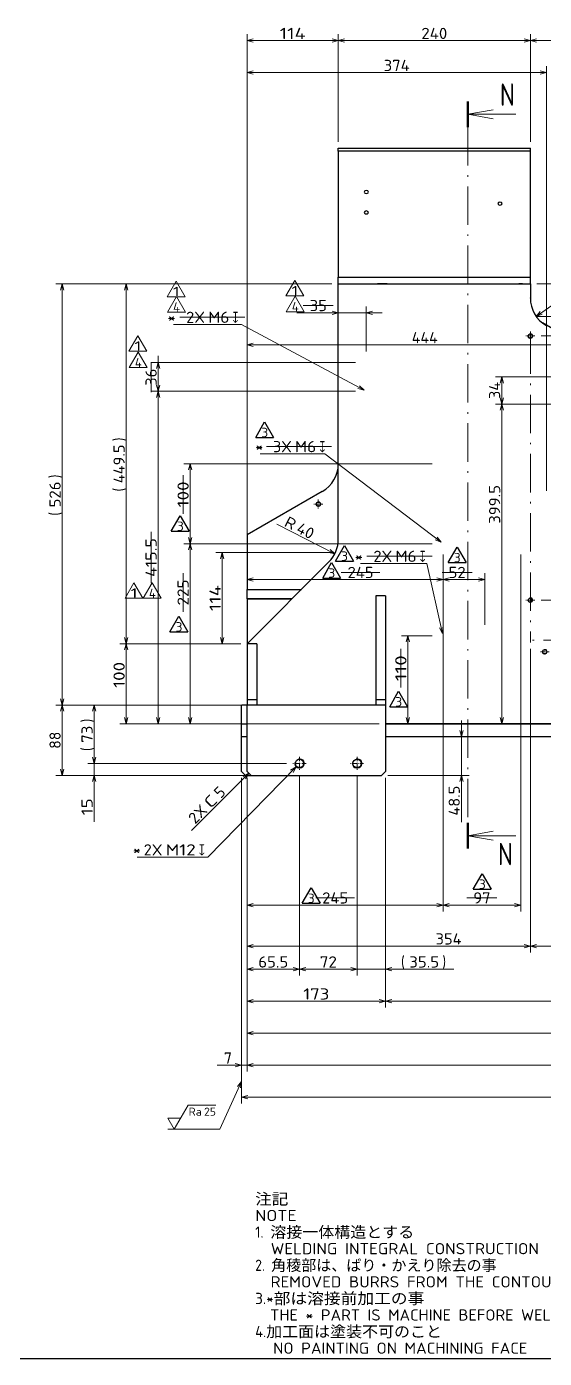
# Model space of a CAD drawing. Extents: x 0 to 1254, y -12 to 833.
# Drawn here: x 768.6 to 930.4, y 25 to 440.9 of the extents above; entities that cross this region are included whole.
import ezdxf
from ezdxf.enums import TextEntityAlignment as Align

# ---------------------------------------------------------------- set-up
doc = ezdxf.new("R2010")
doc.units = 0
doc.linetypes.add('DASHDOT', pattern=[18.5, 12, -3, 0.5, -3])
doc.layers.get('0').update_dxf_attribs({"lineweight": 13})
doc.styles.add('GDT', font='gdt.shx')
doc.styles.get("Standard").update_dxf_attribs({"font": 'isocp.shx'})
doc.dimstyles.get("Standard").update_dxf_attribs({"dimtxt": 2.5, "dimasz": 2.5, "dimexe": 1.25, "dimexo": 0.625, "dimtad": 1, "dimcen": 2.5, "dimadec": 0, "dimazin": 0, "dimtfac": 1, "dimtmove": 0, "dimatfit": 0, "dimfxl": 1, "dimarcsym": 0})

# ---------------------------------------------------------------- blocks, each defined once
blk = doc.blocks.new('*D91')
at = {"color": 7, "lineweight": 13}
for p, q in [((904.440734, 192.505021), (904.440734, 224.176621)), ((881.469203, 207.051621), (906.851561, 207.051621))]:
    blk.add_line(p, q, dxfattribs=at)
for points in [[(903.923096, 221.108475), (904.440734, 219.176621), (904.958371, 221.108475)], [(904.958371, 205.119767), (904.440734, 207.051621), (903.923096, 205.119767)]]:
    blk.add_lwpolyline(points, dxfattribs=at)
at = {"color": 7, "lineweight": 13, "width": 0.836938}
blk.add_text('48.5', height=3.5, rotation=90, dxfattribs=at).set_placement((903.940734, 194.505021), (903.940734, 203.850823), align=Align.FIT)
blk = doc.blocks.new('*D93')
at = {"color": 214, "lineweight": 13}
for p, q in [((852.795588, 209.72905), (825.248339, 181.552445)), ((825.248339, 181.552445), (803.153979, 181.552445))]:
    blk.add_line(p, q, dxfattribs=at)
blk.add_lwpolyline([(851.815215, 207.985818), (852.795588, 209.72905), (851.074942, 208.70955)], dxfattribs=at)
for s, width, p, p2 in [('2X', 0.953546, (805.153971, 182.052445), (811.034175, 182.052445)), ('M12', 0.921947, (812.034175, 182.052445), (821.407298, 182.052445))]:
    blk.add_text(s, height=3.5, dxfattribs=dict(at, width=width)).set_placement(p, p2, align=Align.FIT)
at = {"color": 214, "lineweight": 13, "style": 'GDT', "width": 0.526012}
blk.add_text('x', height=3.5, dxfattribs=at).set_placement((822.407298, 182.052445), (824.248339, 182.052445), align=Align.FIT)
blk = doc.blocks.new('*D96')
at = {"color": 214, "lineweight": 13}
for p, q in [((843.553652, 309.747987), (863.883422, 309.747987)), ((861.744752, 307.497987), (841.553652, 307.497987)), ((898.121854, 279.880135), (861.744752, 307.497987))]:
    blk.add_line(p, q, dxfattribs=at)
blk.add_lwpolyline([(896.270194, 280.636014), (898.121854, 279.880135), (896.896208, 281.460576)], dxfattribs=at)
for s, width, p, p2 in [('3X', 0.953546, (845.553652, 307.997987), (851.433856, 307.997987)), ('M6', 0.967101, (852.433856, 307.997987), (859.04238, 307.997987))]:
    blk.add_text(s, height=3.5, dxfattribs=dict(at, width=width)).set_placement(p, p2, align=Align.FIT)
at = {"color": 214, "lineweight": 13, "style": 'GDT', "width": 0.526012}
blk.add_text('x', height=3.5, dxfattribs=at).set_placement((860.04238, 307.997987), (861.883422, 307.997987), align=Align.FIT)
blk = doc.blocks.new('*D100')
at = {"color": 7, "lineweight": 13}
for p, q in [((1067.869197, 230.676621), (1067.869197, 104.551621)), ((835.719203, 206.301621), (835.719203, 104.551621)), ((835.719203, 106.551621), (1067.869197, 106.551621))]:
    blk.add_line(p, q, dxfattribs=at)
for points in [[(837.651053, 107.06926), (835.719203, 106.551621), (837.651053, 106.033982)], [(1065.937358, 106.033982), (1067.869197, 106.551621), (1065.937358, 107.06926)]]:
    blk.add_lwpolyline(points, dxfattribs=at)
at = {"color": 7, "lineweight": 13, "width": 0.8352}
blk.add_text('928.6', height=3.5, dxfattribs=at).set_placement((945.738997, 107.051621), (957.849398, 107.051621), align=Align.FIT)
blk = doc.blocks.new('*D104')
at = {"color": 7, "lineweight": 13}
blk.add_line((927.807215, 350.422324), (974.179911, 383.248677), dxfattribs=at)
blk.add_lwpolyline([(929.084914, 351.960988), (927.807215, 350.422324), (929.68307, 351.115998)], dxfattribs=at)
for s, rotation, width, p, p2 in [('40', 35.293925, 0.868248, (967.888545, 379.407735), (972.258631, 382.501233)), ('R', 35.294023, 1.078998, (964.430316, 376.959717), (967.072345, 378.829964))]:
    blk.add_text(s, height=3.5, rotation=rotation, dxfattribs=dict(at, width=width)).set_placement(p, p2, align=Align.FIT)
blk = doc.blocks.new('*D105')
at = {"color": 7, "lineweight": 13}
blk.add_line((864.879042, 276.278409), (846.777056, 285.502965), dxfattribs=at)
blk.add_lwpolyline([(862.922768, 276.694329), (864.879042, 276.278409), (863.392819, 277.616746)], dxfattribs=at)
for s, rotation, width, p, p2 in [('R', 332.997096, 1.078998, (848.786044, 285.040387), (851.670153, 283.570676)), ('40', 332.997185, 0.868247, (852.561137, 283.116639), (857.331633, 280.685654))]:
    blk.add_text(s, height=3.5, rotation=rotation, dxfattribs=dict(at, width=width)).set_placement(p, p2, align=Align.FIT)
blk = doc.blocks.new('*D106')
at = {"color": 7, "lineweight": 13}
for p, q in [((863.969203, 276.676621), (827.719203, 276.676621)), ((829.719203, 248.176621), (829.719203, 276.676621)), ((835.469203, 248.176621), (827.719203, 248.176621))]:
    blk.add_line(p, q, dxfattribs=at)
for points in [[(830.236842, 274.744771), (829.719203, 276.676621), (829.201564, 274.744771)], [(829.201564, 250.108475), (829.719203, 248.176621), (830.236842, 250.108475)]]:
    blk.add_lwpolyline(points, dxfattribs=at)
at = {"color": 7, "lineweight": 13, "width": 0.839875}
blk.add_text('114', height=3.5, rotation=90, dxfattribs=at).set_placement((829.219203, 258.367226), (829.219203, 266.486016), align=Align.FIT)
blk = doc.blocks.new('*D111')
at = {"color": 7, "lineweight": 13}
for p, q in [((945.181704, 323.051621), (915.062871, 323.051621)), ((917.062869, 223.176621), (917.062869, 323.051621))]:
    blk.add_line(p, q, dxfattribs=at)
for points in [[(917.580508, 321.119769), (917.062869, 323.051621), (916.545232, 321.119769)], [(916.545232, 225.108475), (917.062869, 223.176621), (917.580508, 225.108475)]]:
    blk.add_lwpolyline(points, dxfattribs=at)
at = {"color": 7, "lineweight": 13, "width": 0.8352}
blk.add_text('399.5', height=3.5, rotation=90, dxfattribs=at).set_placement((916.562871, 285.653973), (916.562871, 297.764378), align=Align.FIT)
blk = doc.blocks.new('*D112')
at = {"color": 7, "lineweight": 13}
for p, q in [((945.181704, 331.551621), (915.062871, 331.551621)), ((917.062869, 323.051621), (917.062869, 331.551621)), ((945.181704, 323.051621), (915.062871, 323.051621))]:
    blk.add_line(p, q, dxfattribs=at)
for points in [[(917.580508, 329.61977), (917.062869, 331.551621), (916.545232, 329.61977)], [(916.545232, 324.983473), (917.062869, 323.051621), (917.580508, 324.983473)]]:
    blk.add_lwpolyline(points, dxfattribs=at)
at = {"color": 7, "lineweight": 13, "width": 0.845399}
blk.add_text('34', height=3.5, rotation=90, dxfattribs=at).set_placement((916.562871, 324.624526), (916.562871, 329.978717), align=Align.FIT)
blk = doc.blocks.new('*D113')
at = {"color": 7, "lineweight": 13}
for p, q in [((837.469203, 250.176621), (837.469203, 343.551621)), ((837.469203, 341.551621), (948.469203, 341.551621)), ((948.469203, 334.839122), (948.469203, 343.551621))]:
    blk.add_line(p, q, dxfattribs=at)
for points in [[(839.401053, 342.069259), (837.469203, 341.551621), (839.401053, 341.033983)], [(946.537352, 341.033983), (948.469203, 341.551621), (946.537352, 342.069259)]]:
    blk.add_lwpolyline(points, dxfattribs=at)
at = {"color": 7, "lineweight": 13, "width": 0.839874}
blk.add_text('444', height=3.5, dxfattribs=at).set_placement((888.90981, 342.051621), (897.028596, 342.051621), align=Align.FIT)
blk = doc.blocks.new('*D115')
at = {"color": 230, "lineweight": 13}
for p, q in [((895.319203, 250.676621), (885.742255, 250.676621)), ((887.742255, 223.176621), (887.742255, 250.676621)), ((885.492255, 234.472542), (885.492255, 246.591332))]:
    blk.add_line(p, q, dxfattribs=at)
for points in [[(888.259893, 248.744767), (887.742255, 250.676621), (887.224617, 248.744767)], [(887.224617, 225.108475), (887.742255, 223.176621), (888.259893, 225.108475)]]:
    blk.add_lwpolyline(points, dxfattribs=at)
at = {"color": 230, "lineweight": 13, "width": 0.854609}
blk.add_text('110', height=3.5, rotation=90.000003, dxfattribs=at).set_placement((887.242255, 236.472542), (887.242255, 244.591332), align=Align.FIT)
blk = doc.blocks.new('*D116')
at = {"color": 230, "lineweight": 13}
for p, q in [((866.860047, 270.45749), (878.978833, 270.45749)), ((837.469203, 250.176621), (837.469203, 270.20749)), ((837.469203, 268.20749), (898.719203, 268.20749)), ((898.719203, 254.076623), (898.719203, 270.20749))]:
    blk.add_line(p, q, dxfattribs=at)
for points in [[(839.401053, 268.725129), (837.469203, 268.20749), (839.401053, 267.689851)], [(896.787351, 267.689851), (898.719203, 268.20749), (896.787351, 268.725129)]]:
    blk.add_lwpolyline(points, dxfattribs=at)
at = {"color": 230, "lineweight": 13, "width": 0.854609}
blk.add_text('245', height=3.5, dxfattribs=at).set_placement((868.860047, 268.70749), (876.978833, 268.70749), align=Align.FIT)
blk = doc.blocks.new('*D117')
at = {"color": 230, "lineweight": 13}
for p, q in [((898.406243, 270.45749), (907.760434, 270.45749)), ((896.406243, 268.20749), (911.719203, 268.20749)), ((898.719203, 254.076623), (898.719203, 270.20749)), ((911.719203, 254.076623), (911.719203, 270.20749))]:
    blk.add_line(p, q, dxfattribs=at)
for points in [[(900.651054, 268.725129), (898.719203, 268.20749), (900.651054, 267.689851)], [(909.78735, 267.689851), (911.719203, 268.20749), (909.78735, 268.725129)]]:
    blk.add_lwpolyline(points, dxfattribs=at)
at = {"color": 230, "lineweight": 13, "width": 0.868247}
blk.add_text('52', height=3.5, dxfattribs=at).set_placement((900.406243, 268.70749), (905.760434, 268.70749), align=Align.FIT)
blk = doc.blocks.new('*D118')
at = {"color": 214, "lineweight": 13}
for p, q in [((874.93285, 275.498078), (895.262619, 275.498078)), ((893.617737, 273.248078), (872.93285, 273.248078)), ((898.553862, 251.408166), (893.617737, 273.248078))]:
    blk.add_line(p, q, dxfattribs=at)
blk.add_lwpolyline([(897.623076, 253.178376), (898.553862, 251.408166), (898.632882, 253.406609)], dxfattribs=at)
for s, width, p, p2 in [('2X', 0.953546, (876.93285, 273.748078), (882.813052, 273.748078)), ('M6', 0.967101, (883.813052, 273.748078), (890.421578, 273.748078))]:
    blk.add_text(s, height=3.5, dxfattribs=dict(at, width=width)).set_placement(p, p2, align=Align.FIT)
at = {"color": 214, "lineweight": 13, "style": 'GDT', "width": 0.526012}
blk.add_text('x', height=3.5, dxfattribs=at).set_placement((891.421578, 273.748078), (893.262619, 273.748078), align=Align.FIT)
blk = doc.blocks.new('*D119')
at = {"color": 230, "lineweight": 13}
for p, q in [((855.042107, 353.801621), (864.396298, 353.801621)), ((874.719203, 339.451621), (874.719203, 353.551621)), ((853.042107, 351.551621), (879.719203, 351.551621))]:
    blk.add_line(p, q, dxfattribs=at)
for points in [[(864.03735, 351.033984), (865.969203, 351.551621), (864.03735, 352.069258)], [(876.651054, 352.069258), (874.719203, 351.551621), (876.651054, 351.033984)]]:
    blk.add_lwpolyline(points, dxfattribs=at)
at = {"color": 230, "lineweight": 13, "width": 0.868247}
blk.add_text('35', height=3.5, dxfattribs=at).set_placement((857.042107, 352.051621), (862.396298, 352.051621), align=Align.FIT)
blk = doc.blocks.new('*D120')
at = {"color": 214, "lineweight": 13}
for p, q in [((816.434748, 350.143306), (836.764521, 350.143306)), ((835.764521, 347.893306), (814.434748, 347.893306)), ((874.057903, 327.405432), (835.764521, 347.893306))]:
    blk.add_line(p, q, dxfattribs=at)
blk.add_lwpolyline([(872.11033, 327.860361), (874.057903, 327.405432), (872.59872, 328.773199)], dxfattribs=at)
for s, width, p, p2 in [('2X', 0.953546, (818.434756, 348.393306), (824.314955, 348.393306)), ('M6', 0.967102, (825.314952, 348.393306), (831.92348, 348.393306))]:
    blk.add_text(s, height=3.5, dxfattribs=dict(at, width=width)).set_placement(p, p2, align=Align.FIT)
at = {"color": 214, "lineweight": 13, "style": 'GDT', "width": 0.526012}
blk.add_text('x', height=3.5, dxfattribs=at).set_placement((832.92348, 348.393306), (834.764521, 348.393306), align=Align.FIT)
blk = doc.blocks.new('*D131')
at = {"color": 7, "lineweight": 13}
for p, q in [((835.469203, 248.176621), (797.719203, 248.176621)), ((799.719203, 223.176621), (799.719203, 248.176621)), ((835.469203, 223.176621), (797.719203, 223.176621))]:
    blk.add_line(p, q, dxfattribs=at)
for points in [[(800.236842, 246.244767), (799.719203, 248.176621), (799.201564, 246.244767)], [(799.201564, 225.108475), (799.719203, 223.176621), (800.236842, 225.108475)]]:
    blk.add_lwpolyline(points, dxfattribs=at)
at = {"color": 7, "lineweight": 13, "width": 0.854609}
blk.add_text('100', height=3.5, rotation=90, dxfattribs=at).set_placement((799.219203, 234.414468), (799.219203, 242.533257), align=Align.FIT)
blk = doc.blocks.new('*D132')
at = {"color": 7, "lineweight": 13}
for p, q in [((863.969203, 360.551621), (797.719203, 360.551621)), ((799.719203, 248.176621), (799.719203, 360.551621)), ((835.469203, 248.176621), (797.719203, 248.176621))]:
    blk.add_line(p, q, dxfattribs=at)
for points in [[(800.236842, 358.619771), (799.719203, 360.551621), (799.201564, 358.619771)], [(799.201564, 250.108475), (799.719203, 248.176621), (800.236842, 250.108475)]]:
    blk.add_lwpolyline(points, dxfattribs=at)
for s, p in [(')', (799.219203, 311.419323)), ('(', (799.219203, 295.730885))]:
    blk.add_text(s, height=3.5, rotation=90.000003, dxfattribs=at).set_placement(p)
at = {"color": 7, "lineweight": 13, "width": 0.8352}
blk.add_text('449.5', height=3.5, rotation=90, dxfattribs=at).set_placement((799.219203, 298.308919), (799.219203, 310.419324), align=Align.FIT)
blk = doc.blocks.new('*D133')
at = {"color": 7, "lineweight": 13}
for p, q in [((837.469203, 284.176621), (837.469203, 438.551621)), ((865.969203, 404.926621), (865.969203, 438.551621)), ((837.469203, 436.551621), (865.969203, 436.551621))]:
    blk.add_line(p, q, dxfattribs=at)
for points in [[(839.401053, 437.06926), (837.469203, 436.551621), (839.401053, 436.033982)], [(864.03735, 436.033982), (865.969203, 436.551621), (864.03735, 437.06926)]]:
    blk.add_lwpolyline(points, dxfattribs=at)
at = {"color": 7, "lineweight": 13, "width": 0.839875}
blk.add_text('114', height=3.5, dxfattribs=at).set_placement((847.659808, 437.051621), (855.778596, 437.051621), align=Align.FIT)
blk = doc.blocks.new('*D134')
at = {"color": 7, "lineweight": 13}
for p, q in [((865.969203, 404.926621), (865.969203, 438.551621)), ((925.969203, 404.926621), (925.969203, 438.551621)), ((865.969203, 436.551621), (925.969203, 436.551621))]:
    blk.add_line(p, q, dxfattribs=at)
for points in [[(867.901055, 437.06926), (865.969203, 436.551621), (867.901055, 436.033982)], [(924.037352, 436.033982), (925.969203, 436.551621), (924.037352, 437.06926)]]:
    blk.add_lwpolyline(points, dxfattribs=at)
at = {"color": 7, "lineweight": 13, "width": 0.854609}
blk.add_text('240', height=3.5, dxfattribs=at).set_placement((891.90981, 437.051621), (900.028596, 437.051621), align=Align.FIT)
blk = doc.blocks.new('*D135')
at = {"color": 7, "lineweight": 13}
for p, q in [((925.969203, 404.926621), (925.969203, 438.551621)), ((1055.869197, 311.176621), (1055.869197, 438.551621)), ((925.969203, 436.551621), (1055.869197, 436.551621))]:
    blk.add_line(p, q, dxfattribs=at)
for points in [[(927.901053, 437.06926), (925.969203, 436.551621), (927.901053, 436.033982)], [(1053.937358, 436.033982), (1055.869197, 436.551621), (1053.937358, 437.06926)]]:
    blk.add_lwpolyline(points, dxfattribs=at)
for s, p in [('(', (982.285968, 437.051621)), (')', (997.974406, 437.051621))]:
    blk.add_text(s, height=3.5, dxfattribs=at).set_placement(p)
at = {"color": 7, "lineweight": 13, "width": 0.8352}
blk.add_text('519.6', height=3.5, dxfattribs=at).set_placement((984.864001, 437.051621), (996.974398, 437.051621), align=Align.FIT)
blk = doc.blocks.new('*D136')
at = {"color": 7, "lineweight": 13}
for p, q in [((837.469203, 225.176621), (837.469203, 428.551621)), ((930.969203, 295.926621), (930.969203, 428.551621)), ((837.469203, 426.551621), (930.969203, 426.551621))]:
    blk.add_line(p, q, dxfattribs=at)
for points in [[(839.401053, 427.06926), (837.469203, 426.551621), (839.401053, 426.033982)], [(929.037352, 426.033982), (930.969203, 426.551621), (929.037352, 427.06926)]]:
    blk.add_lwpolyline(points, dxfattribs=at)
at = {"color": 7, "lineweight": 13, "width": 0.839874}
blk.add_text('374', height=3.5, dxfattribs=at).set_placement((880.15981, 427.051621), (888.278596, 427.051621), align=Align.FIT)
blk = doc.blocks.new('*D139')
at = {"color": 7, "lineweight": 13}
for p, q in [((837.469203, 206.301621), (837.469203, 134.551621)), ((880.719203, 206.301621), (880.719203, 134.551621)), ((837.469203, 136.551621), (880.719203, 136.551621))]:
    blk.add_line(p, q, dxfattribs=at)
for points in [[(839.401053, 137.06926), (837.469203, 136.551621), (839.401053, 136.033982)], [(878.787351, 136.033982), (880.719203, 136.551621), (878.787351, 137.06926)]]:
    blk.add_lwpolyline(points, dxfattribs=at)
at = {"color": 7, "lineweight": 13, "width": 0.854609}
blk.add_text('173', height=3.5, dxfattribs=at).set_placement((855.03481, 137.051621), (863.153596, 137.051621), align=Align.FIT)
blk = doc.blocks.new('*D140')
at = {"color": 7, "lineweight": 13}
for p, q in [((880.719203, 206.301621), (880.719203, 134.551621)), ((1020.119197, 206.301621), (1020.119197, 134.551621)), ((880.719203, 136.551621), (1020.119197, 136.551621))]:
    blk.add_line(p, q, dxfattribs=at)
for points in [[(882.651054, 137.06926), (880.719203, 136.551621), (882.651054, 136.033982)], [(1018.187358, 136.033982), (1020.119197, 136.551621), (1018.187358, 137.06926)]]:
    blk.add_lwpolyline(points, dxfattribs=at)
at = {"color": 7, "lineweight": 13, "width": 0.8352}
blk.add_text('557.6', height=3.5, dxfattribs=at).set_placement((944.363997, 137.051621), (956.474398, 137.051621), align=Align.FIT)
blk = doc.blocks.new('*D142')
at = {"color": 7, "lineweight": 13}
for p, q in [((837.469203, 206.301621), (837.469203, 144.551621)), ((853.844203, 206.764123), (853.844203, 144.551621)), ((837.469203, 146.551621), (853.844203, 146.551621))]:
    blk.add_line(p, q, dxfattribs=at)
for points in [[(839.401053, 147.06926), (837.469203, 146.551621), (839.401053, 146.033982)], [(851.912352, 146.033982), (853.844203, 146.551621), (851.912352, 147.06926)]]:
    blk.add_lwpolyline(points, dxfattribs=at)
at = {"color": 7, "lineweight": 13, "width": 0.836938}
blk.add_text('65.5', height=3.5, dxfattribs=at).set_placement((840.983798, 147.051621), (850.329608, 147.051621), align=Align.FIT)
blk = doc.blocks.new('*D143')
at = {"color": 7, "lineweight": 13}
for p, q in [((853.844203, 206.764123), (853.844203, 144.551621)), ((871.844203, 206.764123), (871.844203, 144.551621)), ((853.844203, 146.551621), (871.844203, 146.551621))]:
    blk.add_line(p, q, dxfattribs=at)
for points in [[(855.776055, 147.06926), (853.844203, 146.551621), (855.776055, 146.033982)], [(869.912351, 146.033982), (871.844203, 146.551621), (869.912351, 147.06926)]]:
    blk.add_lwpolyline(points, dxfattribs=at)
at = {"color": 7, "lineweight": 13, "width": 0.868247}
blk.add_text('72', height=3.5, dxfattribs=at).set_placement((860.167107, 147.051621), (865.521298, 147.051621), align=Align.FIT)
blk = doc.blocks.new('*D144')
at = {"color": 7, "lineweight": 13}
for p, q in [((871.844203, 206.764123), (871.844203, 144.551621)), ((880.719203, 206.301621), (880.719203, 144.551621)), ((866.844203, 146.551621), (902.061272, 146.551621))]:
    blk.add_line(p, q, dxfattribs=at)
for points in [[(869.912351, 146.033982), (871.844203, 146.551621), (869.912351, 147.06926)], [(882.651054, 147.06926), (880.719203, 146.551621), (882.651054, 146.033982)]]:
    blk.add_lwpolyline(points, dxfattribs=at)
for s, p in [('(', (885.559395, 147.051621)), (')', (898.483238, 147.051621))]:
    blk.add_text(s, height=3.5, dxfattribs=at).set_placement(p)
at = {"color": 7, "lineweight": 13, "width": 0.836938}
blk.add_text('35.5', height=3.5, dxfattribs=at).set_placement((888.137429, 147.051621), (897.483239, 147.051621), align=Align.FIT)
blk = doc.blocks.new('*D148')
at = {"color": 7, "lineweight": 13}
for p, q in [((835.469203, 229.051621), (777.719203, 229.051621)), ((779.719203, 207.051621), (779.719203, 229.051621)), ((836.719203, 207.051621), (777.719203, 207.051621))]:
    blk.add_line(p, q, dxfattribs=at)
for points in [[(780.236842, 227.119767), (779.719203, 229.051621), (779.201564, 227.119767)], [(779.201564, 208.983475), (779.719203, 207.051621), (780.236842, 208.983475)]]:
    blk.add_lwpolyline(points, dxfattribs=at)
at = {"color": 7, "lineweight": 13, "width": 0.868247}
blk.add_text('88', height=3.5, rotation=90, dxfattribs=at).set_placement((779.219203, 215.374528), (779.219203, 220.728715), align=Align.FIT)
blk = doc.blocks.new('*D149')
at = {"color": 7, "lineweight": 13}
for p, q in [((863.969203, 360.558449), (777.719203, 360.558449)), ((779.719203, 229.051621), (779.719203, 360.558449)), ((835.469203, 229.051621), (777.719203, 229.051621))]:
    blk.add_line(p, q, dxfattribs=at)
for points in [[(780.236842, 358.626599), (779.719203, 360.558449), (779.201564, 358.626599)], [(779.201564, 230.983475), (779.719203, 229.051621), (780.236842, 230.983475)]]:
    blk.add_lwpolyline(points, dxfattribs=at)
for s, p in [(')', (779.219203, 299.86443)), ('(', (779.219203, 288.167611))]:
    blk.add_text(s, height=3.5, rotation=90.000003, dxfattribs=at).set_placement(p)
at = {"color": 7, "lineweight": 13, "width": 0.854609}
blk.add_text('526', height=3.5, rotation=90, dxfattribs=at).set_placement((779.219203, 290.745644), (779.219203, 298.864428), align=Align.FIT)
blk = doc.blocks.new('*D150')
at = {"color": 7, "lineweight": 13}
for p, q in [((789.719203, 192.593201), (789.719203, 215.801621)), ((849.806704, 210.801621), (787.719203, 210.801621)), ((836.719203, 207.051621), (787.719203, 207.051621))]:
    blk.add_line(p, q, dxfattribs=at)
for points in [[(789.201564, 212.733475), (789.719203, 210.801621), (790.236842, 212.733475)], [(790.236842, 205.119767), (789.719203, 207.051621), (789.201564, 205.119767)]]:
    blk.add_lwpolyline(points, dxfattribs=at)
at = {"color": 7, "lineweight": 13, "width": 0.868247}
blk.add_text('15', height=3.5, rotation=90, dxfattribs=at).set_placement((789.219203, 194.593201), (789.219203, 199.947388), align=Align.FIT)
blk = doc.blocks.new('*D151')
at = {"color": 7, "lineweight": 13}
for p, q in [((835.469203, 229.051621), (787.719203, 229.051621)), ((789.719203, 210.801621), (789.719203, 229.051621)), ((849.806704, 210.801621), (787.719203, 210.801621))]:
    blk.add_line(p, q, dxfattribs=at)
for points in [[(790.236842, 227.119767), (789.719203, 229.051621), (789.201564, 227.119767)], [(789.201564, 212.733475), (789.719203, 210.801621), (790.236842, 212.733475)]]:
    blk.add_lwpolyline(points, dxfattribs=at)
for s, p in [(')', (789.219203, 223.603715)), ('(', (789.219203, 214.671494))]:
    blk.add_text(s, height=3.5, rotation=90.000003, dxfattribs=at).set_placement(p)
at = {"color": 7, "lineweight": 13, "width": 0.868247}
blk.add_text('73', height=3.5, rotation=90, dxfattribs=at).set_placement((789.219203, 217.249528), (789.219203, 222.603715), align=Align.FIT)
blk = doc.blocks.new('*D152')
at = {"color": 230, "lineweight": 13}
for p, q in [((898.719203, 276.02662), (898.719203, 164.551621)), ((837.469203, 206.301621), (837.469203, 164.551621)), ((837.469203, 166.551621), (898.719203, 166.551621)), ((858.93166, 168.801621), (871.050446, 168.801621))]:
    blk.add_line(p, q, dxfattribs=at)
for points in [[(839.401053, 167.06926), (837.469203, 166.551621), (839.401053, 166.033982)], [(896.787351, 166.033982), (898.719203, 166.551621), (896.787351, 167.06926)]]:
    blk.add_lwpolyline(points, dxfattribs=at)
at = {"color": 230, "lineweight": 13, "width": 0.854609}
blk.add_text('245', height=3.5, dxfattribs=at).set_placement((860.93166, 167.051621), (869.050446, 167.051621), align=Align.FIT)
blk = doc.blocks.new('*D153')
at = {"color": 230, "lineweight": 13}
for p, q in [((898.719203, 276.02662), (898.719203, 164.551621)), ((922.969203, 276.02662), (922.969203, 164.551621)), ((898.719203, 166.551621), (922.969203, 166.551621)), ((906.167107, 168.801621), (915.521298, 168.801621))]:
    blk.add_line(p, q, dxfattribs=at)
for points in [[(900.651054, 167.06926), (898.719203, 166.551621), (900.651054, 166.033982)], [(921.037352, 166.033982), (922.969203, 166.551621), (921.037352, 167.06926)]]:
    blk.add_lwpolyline(points, dxfattribs=at)
at = {"color": 230, "lineweight": 13, "width": 0.868247}
blk.add_text('97', height=3.5, dxfattribs=at).set_placement((908.167107, 167.051621), (913.521298, 167.051621), align=Align.FIT)
blk = doc.blocks.new('*D154')
at = {"color": 7, "lineweight": 13}
for p, q in [((925.969203, 246.605851), (925.969203, 151.748826)), ((837.469203, 206.301621), (837.469203, 151.748826)), ((837.469203, 153.748826), (925.969203, 153.748826))]:
    blk.add_line(p, q, dxfattribs=at)
for points in [[(839.401053, 154.266465), (837.469203, 153.748826), (839.401053, 153.231187)], [(924.037352, 153.231187), (925.969203, 153.748826), (924.037352, 154.266465)]]:
    blk.add_lwpolyline(points, dxfattribs=at)
at = {"color": 7, "lineweight": 13, "width": 0.839874}
blk.add_text('354', height=3.5, dxfattribs=at).set_placement((896.365102, 154.248826), (904.483887, 154.248826), align=Align.FIT)
blk = doc.blocks.new('*D155')
at = {"color": 7, "lineweight": 13}
for p, q in [((925.969203, 246.605851), (925.969203, 151.748826)), ((1014.719203, 245.90162), (1014.719203, 151.748826)), ((925.969203, 153.748826), (1014.719203, 153.748826))]:
    blk.add_line(p, q, dxfattribs=at)
for points in [[(927.901053, 154.266465), (925.969203, 153.748826), (927.901053, 153.231187)], [(1012.787348, 153.231187), (1014.719203, 153.748826), (1012.787348, 154.266465)]]:
    blk.add_lwpolyline(points, dxfattribs=at)
at = {"color": 7, "lineweight": 13, "width": 0.854609}
blk.add_text('355', height=3.5, dxfattribs=at).set_placement((966.284808, 154.248826), (974.403598, 154.248826), align=Align.FIT)
blk = doc.blocks.new('*D158')
at = {"color": 230, "lineweight": 13}
for p, q in [((895.319203, 279.426621), (817.719203, 279.426621)), ((819.719203, 223.176621), (819.719203, 279.426621)), ((817.469203, 258.130807), (817.469203, 270.249596)), ((878.719203, 223.176621), (817.719203, 223.176621))]:
    blk.add_line(p, q, dxfattribs=at)
for points in [[(820.236842, 277.494771), (819.719203, 279.426621), (819.201564, 277.494771)], [(819.201564, 225.108475), (819.719203, 223.176621), (820.236842, 225.108475)]]:
    blk.add_lwpolyline(points, dxfattribs=at)
at = {"color": 230, "lineweight": 13, "width": 0.854609}
blk.add_text('225', height=3.5, rotation=90, dxfattribs=at).set_placement((819.219203, 260.130807), (819.219203, 268.249596), align=Align.FIT)
blk = doc.blocks.new('*D159')
at = {"color": 230, "lineweight": 13}
for p, q in [((895.319203, 304.426621), (817.719203, 304.426621)), ((819.719203, 279.426621), (819.719203, 304.426621)), ((817.469203, 288.767396), (817.469203, 300.886183)), ((895.319203, 279.426621), (817.719203, 279.426621))]:
    blk.add_line(p, q, dxfattribs=at)
for points in [[(820.236842, 302.494769), (819.719203, 304.426621), (819.201564, 302.494769)], [(819.201564, 281.358472), (819.719203, 279.426621), (820.236842, 281.358472)]]:
    blk.add_lwpolyline(points, dxfattribs=at)
at = {"color": 230, "lineweight": 13, "width": 0.854609}
blk.add_text('100', height=3.5, rotation=90, dxfattribs=at).set_placement((819.219203, 290.767396), (819.219203, 298.886183), align=Align.FIT)
blk = doc.blocks.new('*D161')
at = {"color": 7, "lineweight": 13}
for p, q in [((929.369204, 261.801621), (1119.691889, 261.801621)), ((1117.691889, 249.301621), (1117.691889, 261.801621)), ((1018.119197, 249.301621), (1119.691889, 249.301621))]:
    blk.add_line(p, q, dxfattribs=at)
for points in [[(1118.209529, 259.869767), (1117.691889, 261.801621), (1117.17425, 259.869767)], [(1117.17425, 251.233475), (1117.691889, 249.301621), (1118.209529, 251.233475)]]:
    blk.add_lwpolyline(points, dxfattribs=at)
at = {"color": 7, "lineweight": 13, "width": 0.868247}
blk.add_text('50', height=3.5, rotation=90, dxfattribs=at).set_placement((1117.191889, 252.874528), (1117.191889, 258.228715), align=Align.FIT)
blk = doc.blocks.new('*D162')
at = {"color": 7, "lineweight": 13}
for p, q in [((929.369204, 344.301621), (1119.691889, 344.301621)), ((1117.691889, 261.801621), (1117.691889, 344.301621)), ((929.369204, 261.801621), (1119.691889, 261.801621))]:
    blk.add_line(p, q, dxfattribs=at)
for points in [[(1118.209529, 342.36977), (1117.691889, 344.301621), (1117.17425, 342.36977)], [(1117.17425, 263.733472), (1117.691889, 261.801621), (1118.209529, 263.733472)]]:
    blk.add_lwpolyline(points, dxfattribs=at)
at = {"color": 7, "lineweight": 13, "width": 0.854609}
blk.add_text('330', height=3.5, rotation=90, dxfattribs=at).set_placement((1117.191889, 309.992228), (1117.191889, 318.111014), align=Align.FIT)
blk = doc.blocks.new('*D163')
at = {"color": 7, "lineweight": 13}
for p, q in [((837.469203, 206.301621), (837.469203, 124.551621)), ((1055.869197, 206.301621), (1055.869197, 124.551621)), ((837.469203, 126.551621), (1055.869197, 126.551621))]:
    blk.add_line(p, q, dxfattribs=at)
for points in [[(839.401053, 127.06926), (837.469203, 126.551621), (839.401053, 126.033982)], [(1053.937358, 126.033982), (1055.869197, 126.551621), (1053.937358, 127.06926)]]:
    blk.add_lwpolyline(points, dxfattribs=at)
at = {"color": 7, "lineweight": 13, "width": 0.8352}
blk.add_text('873.6', height=3.5, dxfattribs=at).set_placement((940.614001, 127.051621), (952.724406, 127.051621), align=Align.FIT)
blk = doc.blocks.new('*D167')
at = {"color": 7, "lineweight": 13}
for p, q in [((927.969203, 360.558449), (1127.854609, 360.558449)), ((1125.854609, 298.926621), (1125.854609, 360.558449)), ((955.828746, 298.926621), (1127.854609, 298.926621))]:
    blk.add_line(p, q, dxfattribs=at)
for points in [[(1126.372248, 358.626599), (1125.854609, 360.558449), (1125.33697, 358.626599)], [(1125.33697, 300.858474), (1125.854609, 298.926621), (1126.372248, 300.858474)]]:
    blk.add_lwpolyline(points, dxfattribs=at)
for s, p in [(')', (1125.354609, 336.797738)), ('(', (1125.354609, 321.109299))]:
    blk.add_text(s, height=3.5, rotation=90.000003, dxfattribs=at).set_placement(p)
at = {"color": 7, "lineweight": 13, "width": 0.8352}
blk.add_text('246.5', height=3.5, rotation=90, dxfattribs=at).set_placement((1125.354609, 323.687334), (1125.354609, 335.797738), align=Align.FIT)
blk = doc.blocks.new('*D171')
at = {"color": 7, "lineweight": 13}
for p, q in [((927.969203, 360.558449), (1112.234492, 360.558449)), ((1110.234492, 229.051621), (1110.234492, 360.558449)), ((1057.869197, 229.051621), (1112.234492, 229.051621))]:
    blk.add_line(p, q, dxfattribs=at)
for points in [[(1110.752131, 358.626599), (1110.234492, 360.558449), (1109.716853, 358.626599)], [(1109.716853, 230.983475), (1110.234492, 229.051621), (1110.752131, 230.983475)]]:
    blk.add_lwpolyline(points, dxfattribs=at)
for s, p in [(')', (1109.734492, 321.042446)), ('(', (1109.734492, 309.345626))]:
    blk.add_text(s, height=3.5, rotation=90.000003, dxfattribs=at).set_placement(p)
at = {"color": 7, "lineweight": 13, "width": 0.854609}
blk.add_text('526', height=3.5, rotation=90, dxfattribs=at).set_placement((1109.734492, 311.92366), (1109.734492, 320.042446), align=Align.FIT)
blk = doc.blocks.new('*D173')
at = {"color": 7, "lineweight": 13}
for p, q in [((927.969203, 350.426621), (1135.769892, 350.426621)), ((1133.769892, 275.426621), (1133.769892, 350.426621)), ((1057.869197, 275.426621), (1135.769892, 275.426621))]:
    blk.add_line(p, q, dxfattribs=at)
for points in [[(1134.287532, 348.494769), (1133.769892, 350.426621), (1133.252253, 348.494769)], [(1133.252253, 277.358472), (1133.769892, 275.426621), (1134.287532, 277.358472)]]:
    blk.add_lwpolyline(points, dxfattribs=at)
at = {"color": 7, "lineweight": 13, "width": 0.854609}
blk.add_text('300', height=3.5, rotation=90, dxfattribs=at).set_placement((1133.269892, 308.867228), (1133.269892, 316.986014), align=Align.FIT)
blk = doc.blocks.new('*D174')
at = {"color": 7, "lineweight": 13}
for p, q in [((1133.769892, 350.426621), (1133.769892, 376.897431)), ((927.969203, 360.551621), (1135.769892, 360.551621)), ((927.969203, 350.426621), (1135.769892, 350.426621))]:
    blk.add_line(p, q, dxfattribs=at)
for points in [[(1134.287532, 358.619771), (1133.769892, 360.551621), (1133.252253, 358.619771)], [(1133.252253, 352.358474), (1133.769892, 350.426621), (1134.287532, 352.358474)]]:
    blk.add_lwpolyline(points, dxfattribs=at)
at = {"color": 7, "lineweight": 13, "width": 0.836938}
blk.add_text('40.5', height=3.5, rotation=90, dxfattribs=at).set_placement((1133.269892, 365.551621), (1133.269892, 374.897431), align=Align.FIT)
blk = doc.blocks.new('*D175')
at = {"color": 7, "lineweight": 13}
for p, q in [((835.719203, 206.301621), (835.719203, 114.551621)), ((837.469203, 206.301621), (837.469203, 114.551621)), ((828.163493, 116.551621), (842.469203, 116.551621))]:
    blk.add_line(p, q, dxfattribs=at)
for points in [[(833.787352, 116.033982), (835.719203, 116.551621), (833.787352, 117.06926)], [(839.401053, 117.06926), (837.469203, 116.551621), (839.401053, 116.033982)]]:
    blk.add_lwpolyline(points, dxfattribs=at)
at = {"color": 7, "lineweight": 13, "width": 0.913974}
blk.add_text('7', height=3.5, dxfattribs=at).set_placement((830.163493, 117.051621), (832.753085, 117.051621), align=Align.FIT)
blk = doc.blocks.new('*D176')
at = {"color": 7, "lineweight": 13}
for p, q in [((1067.869197, 230.676621), (1067.869197, 114.551621)), ((837.469203, 206.301621), (837.469203, 114.551621)), ((837.469203, 116.551621), (1067.869197, 116.551621))]:
    blk.add_line(p, q, dxfattribs=at)
for points in [[(839.401053, 117.06926), (837.469203, 116.551621), (839.401053, 116.033982)], [(1065.937358, 116.033982), (1067.869197, 116.551621), (1065.937358, 117.06926)]]:
    blk.add_lwpolyline(points, dxfattribs=at)
at = {"color": 7, "lineweight": 13, "width": 0.8352}
blk.add_text('921.6', height=3.5, dxfattribs=at).set_placement((946.613997, 117.051621), (958.724398, 117.051621), align=Align.FIT)
blk = doc.blocks.new('*D177')
at = {"color": 230, "lineweight": 13}
for p, q in [((871.319203, 327.051621), (807.719203, 327.051621)), ((809.719203, 223.176621), (809.719203, 327.051621)), ((807.469203, 267.058919), (807.469203, 283.169324)), ((878.719203, 223.176621), (807.719203, 223.176621))]:
    blk.add_line(p, q, dxfattribs=at)
for points in [[(810.236842, 325.11977), (809.719203, 327.051621), (809.201564, 325.11977)], [(809.201564, 225.108475), (809.719203, 223.176621), (810.236842, 225.108475)]]:
    blk.add_lwpolyline(points, dxfattribs=at)
at = {"color": 230, "lineweight": 13, "width": 0.8352}
blk.add_text('415.5', height=3.5, rotation=90, dxfattribs=at).set_placement((809.219203, 269.058919), (809.219203, 281.169324), align=Align.FIT)
blk = doc.blocks.new('*D178')
at = {"color": 230, "lineweight": 13}
for p, q in [((809.719203, 324.744582), (809.719203, 338.098773)), ((807.469203, 326.744582), (807.469203, 336.098773)), ((871.319203, 336.051621), (807.719203, 336.051621)), ((871.319203, 327.051621), (807.719203, 327.051621))]:
    blk.add_line(p, q, dxfattribs=at)
for points in [[(810.236842, 334.119769), (809.719203, 336.051621), (809.201564, 334.119769)], [(809.201564, 328.983473), (809.719203, 327.051621), (810.236842, 328.983473)]]:
    blk.add_lwpolyline(points, dxfattribs=at)
at = {"color": 230, "lineweight": 13, "width": 0.868247}
blk.add_text('36', height=3.5, rotation=90, dxfattribs=at).set_placement((809.219203, 328.744582), (809.219203, 334.098773), align=Align.FIT)

msp = doc.modelspace()

# ---------------------------------------------------------------- linework, layer by layer
at = {"color": 7, "lineweight": 100}
for p, q in [((906.4885, 417.5396), (906.4885, 409.5396)), ((906.4885, 184.2285), (906.4885, 192.2285))]:
    msp.add_line(p, q, dxfattribs=at)
at = {"color": 7, "lineweight": 13}
for p, q in [((906.4885, 413.5396), (921.4885, 413.5396)), ((812.4919, 356.5667), (815.2919, 361.4165)), ((815.2919, 361.4165), (818.0919, 356.5667)), ((849.5568, 356.8045), (852.3568, 361.6543)), ((852.3568, 361.6543), (855.1568, 356.8045)), ((812.4919, 356.5667), (818.0919, 356.5667)), ((849.5568, 356.8045), (855.1568, 356.8045)), ((800.504, 339.5397), (803.304, 344.3894)), ((803.304, 344.3894), (806.104, 339.5397)), ((800.504, 339.5397), (806.104, 339.5397)), ((799.3282, 262.3887), (802.1282, 267.2384)), ((802.1282, 267.2384), (804.9282, 262.3887)), ((799.3282, 262.3887), (804.9282, 262.3887)), ((838.007, 207.7639), (820.1447, 189.9016)), ((906.4885, 188.2285), (921.4885, 188.2285)), ((814.7192, 96.5516), (819.0493, 104.0516)), ((819.0493, 104.0516), (827.7438, 104.0516)), ((814.7192, 96.5516), (812.6985, 100.0516)), ((812.6985, 100.0516), (816.7399, 100.0516))]:
    msp.add_line(p, q, dxfattribs=at)
at = {"color": 7, "linetype": 'DASHDOT', "lineweight": 13}
for p, q in [((906.4885, 409.5396), (906.4885, 192.2285)), ((925.9692, 344.4658), (925.9692, 248.6059)), ((1016.1192, 249.3016), (925.517, 249.3016))]:
    msp.add_line(p, q, dxfattribs=at)
at = {"color": 7, "lineweight": 25}
for p, q in [((865.9692, 402.9266), (925.9692, 402.9266)), ((865.9692, 402.0479), (865.9692, 402.9266)), ((925.9692, 402.0479), (865.9692, 402.0479)), ((865.9692, 402.0479), (865.9692, 362.6798)), ((925.9692, 399.9266), (925.9692, 402.9266)), ((925.9692, 362.6798), (925.9692, 402.0479)), ((865.9692, 362.6798), (925.9692, 362.6798)), ((865.9692, 360.5585), (865.9692, 362.6798)), ((925.9692, 360.5585), (925.9692, 362.6798)), ((865.9692, 360.5585), (925.9692, 360.5585)), ((865.9692, 360.5583), (865.9692, 360.5515)), ((865.9692, 360.5516), (925.9692, 360.5516)), ((865.9692, 280.8188), (865.9692, 360.5516)), ((872.2192, 360.5585), (872.2192, 360.5516)), ((878.2192, 360.5585), (878.2192, 360.5516)), ((881.2192, 360.5516), (878.2192, 360.5516)), ((881.2192, 360.5585), (881.2192, 360.5516)), ((881.2192, 360.5516), (881.2192, 360.5584)), ((922.3442, 360.5516), (922.3442, 360.5585)), ((923.4692, 360.5516), (922.3442, 360.5516)), ((923.4692, 360.5516), (923.4692, 360.5585)), ((925.9692, 360.5515), (925.9692, 360.5583)), ((925.9692, 360.5516), (925.9692, 356.2)), ((925.9692, 356.1538), (925.9692, 356.1999)), ((995.3123, 310.5164), (929.7512, 348.3681)), ((840.1616, 312.6058), (842.9616, 317.4556)), ((842.9616, 317.4556), (845.7616, 312.6058)), ((840.1616, 312.6058), (845.7616, 312.6058)), ((860.9692, 295.7444), (837.4692, 282.1766)), ((813.7937, 283.3324), (816.5937, 288.1821)), ((816.5937, 288.1821), (819.3937, 283.3324)), ((813.7937, 283.3324), (819.3937, 283.3324)), ((837.4692, 282.1766), (837.4692, 265.1766)), ((865.0841, 273.9935), (867.8841, 278.8432)), ((867.8841, 278.8432), (870.6841, 273.9935)), ((900.3032, 273.5254), (903.1032, 278.3752)), ((903.1032, 278.3752), (905.9032, 273.5254)), ((837.4692, 248.1766), (863.0403, 273.7477)), ((861.0907, 268.7158), (863.8907, 273.5655)), ((863.8907, 273.5655), (866.6907, 268.7158)), ((865.0841, 273.9935), (870.6841, 273.9935)), ((900.3032, 273.5254), (905.9032, 273.5254)), ((861.0907, 268.7158), (866.6907, 268.7158)), ((837.4692, 262.1766), (837.4692, 265.1766)), ((837.4692, 265.1766), (854.4692, 265.1766)), ((837.4692, 265.1766), (854.4692, 265.1766)), ((851.4692, 262.1766), (837.4692, 262.1766)), ((837.4692, 262.1766), (837.4692, 248.1765)), ((837.4692, 262.1766), (851.4692, 262.1766)), ((877.7192, 263.1766), (877.7192, 230.6766)), ((880.7192, 263.1766), (877.7192, 263.1766)), ((880.7192, 263.1766), (880.7192, 230.6766)), ((926.4692, 261.3863), (926.4692, 262.2168)), ((926.4999, 262.1766), (926.4692, 262.1766)), ((926.4692, 262.1766), (926.4999, 262.1766)), ((813.3674, 251.9032), (816.1674, 256.7529)), ((816.1674, 256.7529), (818.9674, 251.9032)), ((813.3674, 251.9032), (818.9674, 251.9032)), ((837.4692, 248.1766), (837.4692, 230.6766)), ((840.4692, 248.1766), (837.4692, 248.1766)), ((840.4692, 248.1766), (840.4692, 230.6766)), ((882.0197, 228.4887), (884.8197, 233.3385)), ((884.8197, 233.3385), (887.6197, 228.4887)), ((837.4691, 229.0516), (835.7192, 229.0516)), ((835.7192, 223.1766), (835.7192, 229.0516)), ((837.4692, 230.6766), (837.4692, 229.0516)), ((840.4692, 230.6766), (837.4692, 230.6766)), ((880.7192, 229.0516), (837.4692, 229.0516)), ((837.4692, 208.3016), (837.4692, 229.0516)), ((840.4692, 230.6766), (840.4692, 229.0516)), ((877.7192, 230.6766), (877.7192, 229.0516)), ((880.7192, 230.6766), (877.7192, 230.6766)), ((880.7192, 230.6766), (880.7192, 223.1766)), ((880.7192, 229.0516), (880.7192, 208.3016)), ((882.0197, 228.4887), (887.6197, 228.4887)), ((835.7192, 223.1766), (837.4691, 223.1766)), ((835.7192, 219.1766), (835.7192, 223.1766)), ((1020.1192, 223.1766), (880.7192, 223.1766)), ((880.7192, 223.1766), (1020.1192, 223.1766)), ((835.7192, 219.1766), (837.4691, 219.1766)), ((835.7192, 208.3016), (835.7192, 219.1766)), ((880.7192, 219.1766), (1020.1192, 219.1766)), ((835.7192, 208.3016), (836.9692, 207.0516)), ((837.4692, 208.3016), (838.7192, 207.0516)), ((880.7192, 208.3016), (879.4692, 207.0516)), ((836.9692, 207.0516), (838.7189, 207.0516)), ((838.7192, 207.0516), (879.4692, 207.0516)), ((908.1494, 171.5268), (910.9494, 176.3766)), ((910.9494, 176.3766), (913.7494, 171.5268)), ((854.6946, 167.1337), (857.4946, 171.9834)), ((857.4946, 171.9834), (860.2946, 167.1337)), ((908.1494, 171.5268), (913.7494, 171.5268)), ((854.6946, 167.1337), (860.2946, 167.1337)), ((40, 25), (1164, 25))]:
    msp.add_line(p, q, dxfattribs=at)
at = {"color": 5, "lineweight": 13}
for p, q in [((812.5949, 351.7625), (815.3949, 356.6122)), ((815.3949, 356.6122), (818.1949, 351.7625)), ((849.6924, 351.8835), (852.4924, 356.7332)), ((852.4924, 356.7332), (855.2924, 351.8835)), ((812.5949, 351.7625), (818.1949, 351.7625)), ((849.6924, 351.8835), (855.2924, 351.8835)), ((800.6484, 334.4117), (803.4484, 339.2614)), ((803.4484, 339.2614), (806.2484, 334.4117)), ((800.6484, 334.4117), (806.2484, 334.4117)), ((805.0497, 262.3913), (807.8497, 267.241)), ((807.8497, 267.241), (810.6497, 262.3913)), ((805.0497, 262.3913), (810.6497, 262.3913))]:
    msp.add_line(p, q, dxfattribs=at)
at = {"color": 7, "linetype": 'DASHDOT', "lineweight": 13, "ltscale": 0.07}
for p, q in [((925.9692, 345.7016), (925.9692, 342.9016)), ((927.3692, 344.3016), (924.5692, 344.3016)), ((861.1192, 291.8016), (858.3192, 291.8016)), ((859.7192, 293.2016), (859.7192, 290.4016)), ((927.3692, 261.8016), (924.5692, 261.8016)), ((931.8692, 245.6766), (929.0692, 245.6766))]:
    msp.add_line(p, q, dxfattribs=at)
at = {"color": 7, "linetype": 'DASHDOT', "lineweight": 13, "ltscale": 0.101875}
for p, q in [((853.8442, 212.8391), (853.8442, 208.7641)), ((871.8442, 212.8391), (871.8442, 208.7641)), ((855.8817, 210.8016), (851.8067, 210.8016)), ((873.8817, 210.8016), (869.8067, 210.8016))]:
    msp.add_line(p, q, dxfattribs=at)
at = {"color": 7, "lineweight": 13}
for points in [[(914.367, 414.9288), (906.4885, 413.5396), (914.367, 412.1504)], [(837.007, 206.0318), (838.007, 207.7639), (836.2749, 206.7639)], [(914.367, 189.6176), (906.4885, 188.2285), (914.367, 186.8393)], [(835.7192, 111.4288), (828.9938, 96.5516), (812.6985, 96.5516)], [(835.3951, 109.4552), (835.7192, 111.4288), (834.4517, 109.8817)]]:
    msp.add_lwpolyline(points, dxfattribs=at)
at = {"color": 7, "lineweight": 25}
for centre, radius in [((925.9692, 344.3016), 0.65), ((859.7192, 291.8016), 0.65), ((925.9692, 261.8016), 0.65), ((930.4692, 245.6766), 0.65), ((853.8442, 210.8016), 1.2875), ((871.8442, 210.8016), 1.2875)]:
    msp.add_circle(centre, radius, dxfattribs=at)
for centre, start, end in [((935.9692, 356.2), 180, 239.999272), ((855.9692, 304.4046), 300, 359.730998), ((855.9692, 280.8188), 315, 0)]:
    msp.add_arc(centre, 10, start, end, dxfattribs=at)
at = {"color": 7, "lineweight": 13}
for centre, radius in [((925.9692, 344.3016), 0.75), ((859.7192, 291.8016), 0.75), ((925.9692, 261.8016), 0.75), ((930.4692, 245.6766), 0.75), ((853.8442, 210.8016), 1.5), ((871.8442, 210.8016), 1.5)]:
    msp.add_arc(centre, radius, 169.999993, 100.000014, dxfattribs=at)
at = {"color": 7, "lineweight": 25}
for centre, start_param, end_param in [((874.7192, 389.267), 0, 3.14159265), ((874.7192, 389.267), 3.14159265, 6.28318531), ((874.7192, 382.903), 0, 3.14159265), ((874.7192, 382.903), 3.14159265, 6.28318531), ((916.4692, 385.6607), 0, 3.14159265), ((916.4692, 385.6607), 3.14159265, 6.28318531)]:
    msp.add_ellipse(centre, major_axis=(0.65, 0), ratio=0.707107, start_param=start_param, end_param=end_param, dxfattribs=at)

# ---------------------------------------------------------------- texts
at = {"color": 7, "lineweight": 13}
for s, height, width, p, p2 in [('N', 7, 0.765812, (916.4884, 416.1646), (921.0833, 416.1646)), ('1', 2.91, 1.412505, (814.2419, 356.7602), (816.395, 356.7602)), ('1', 2.91, 1.412506, (851.3068, 356.998), (853.4599, 356.998)), ('*', 3.5, 1.195196, (812.5715, 348.3754), (815.1611, 348.3754)), ('1', 2.91, 1.412505, (802.254, 339.7331), (804.407, 339.7331)), ('3', 2.91, 0.913975, (841.9116, 312.7179), (844.0646, 312.7179)), ('*', 3.5, 1.195198, (839.9757, 308.0489), (842.5653, 308.0489)), ('3', 2.91, 0.913974, (815.5437, 283.4445), (817.6967, 283.4445)), ('3', 2.91, 0.913975, (866.8341, 274.1056), (868.9872, 274.1056)), ('*', 3.5, 1.195198, (871.0696, 273.7302), (873.6592, 273.7302)), ('3', 2.91, 0.913974, (902.0532, 273.6375), (904.2063, 273.6375)), ('3', 2.91, 0.913974, (862.8407, 268.8279), (864.9938, 268.8279)), ('1', 2.91, 1.412505, (801.0782, 262.5822), (803.2313, 262.5822)), ('3', 2.91, 0.913974, (815.1174, 252.0153), (817.2705, 252.0153)), ('3', 2.91, 0.913975, (883.7697, 228.6008), (885.9228, 228.6008)), ('*', 3.5, 1.195196, (801.7148, 182.1033), (804.3044, 182.1033)), ('N', 7, 0.765812, (915.8675, 178.9864), (920.4624, 178.9864)), ('3', 2.91, 0.913974, (909.8994, 171.6389), (912.0524, 171.6389)), ('3', 2.91, 0.913974, (856.4446, 167.2458), (858.5977, 167.2458)), ('Ra', 2.5, 0.950867, (819.2192, 100.8016), (823.2943, 100.8016)), ('25', 2.5, 0.839869, (824.0443, 100.8016), (827.7438, 100.8016)), ('注記', 3.5, 1.883345, (840, 73.0491), (850.3584, 73.0491)), ('NOTE', 3.5, 1.010509, (840, 67.8699), (852.9682, 67.8699)), ('1. 溶接一体構造とする', 3.5, 1.420231, (840, 62.6908), (889.7081, 62.6908)), ('  WELDING INTEGRAL CONSTRUCTION', 3.5, 0.906166, (840, 57.5116), (928.6532, 57.5116)), ('2. 角稜部は、ばり・かえり除去の事', 3.5, 1.423438, (840, 52.3324), (915.4422, 52.3324)), ('  REMOVED BURRS FROM THE CONTOUR EDGES', 3.5, 0.86774, (840, 47.1532), (952.9509, 47.1532)), ('3.*部は溶接前加工の事', 3.5, 1.546652, (840, 41.974), (892.8439, 41.974)), ('  THE * PART IS MACHINE BEFORE WELDING', 3.5, 0.849211, (840, 36.7948), (943.0376, 36.7948)), ('4.加工面は塗装不可のこと', 3.5, 1.555915, (840, 31.6156), (898.3468, 31.6156)), ('\u3000NO PAINTING ON MACHINING FACE', 3.5, 0.901397, (840, 26.4364), (925.0318, 26.4364))]:
    msp.add_text(s, height=height, dxfattribs=dict(at, width=width)).set_placement(p, p2, align=Align.FIT)
at = {"color": 5, "lineweight": 13}
for width, p, p2 in [(0.863197, (814.3449, 351.8827), (816.498, 351.8827)), (0.863198, (851.4424, 352.0037), (853.5954, 352.0037)), (0.863197, (802.3984, 334.5319), (804.5515, 334.5319)), (0.863197, (806.7997, 262.5115), (808.9527, 262.5115))]:
    msp.add_text('4', height=2.91, dxfattribs=dict(at, width=width)).set_placement(p, p2, align=Align.FIT)
at = {"color": 7, "lineweight": 13}
for s, rotation, width, p, p2 in [('C', 45, 1.146434, (826.0704, 196.5344), (828.5023, 198.9663)), ('5', 44.999881, 0.913974, (829.2094, 199.6734), (831.0405, 201.5045)), ('2X', 45, 0.953546, (821.2053, 191.6693), (825.3632, 195.8272))]:
    msp.add_text(s, height=3.5, rotation=rotation, dxfattribs=dict(at, width=width)).set_placement(p, p2, align=Align.FIT)

# ---------------------------------------------------------------- dimensions: what is measured, and where the dimension line sits
at = {"lineweight": 0}
for base, p1, p2, angle, picture, middle in [((925.9692, 436.5516), (1055.8692, 309.1766), (925.9692, 402.9266), 180, '*D135', (990.9192, 436.5516)), ((779.7192, 229.0516), (865.9692, 360.5585), (837.4692, 229.0516), 270, '*D149', (779.7192, 294.805)), ((799.7192, 248.1766), (865.9692, 360.5516), (837.4692, 248.1766), 270, '*D132', (799.7192, 304.3641)), ((1125.8546, 298.9266), (925.9692, 360.5585), (953.8287, 298.9266), 270, '*D167', (1125.8546, 329.7425)), ((1110.2345, 229.0516), (925.9692, 360.5585), (1055.8692, 229.0516), 270, '*D171', (1110.2345, 315.9831)), ((789.7192, 210.8016), (837.4692, 229.0516), (851.8067, 210.8016), 270, '*D151', (789.7192, 219.9266)), ((871.8442, 146.5516), (880.7192, 208.3016), (871.8442, 208.7641), 180, '*D144', (892.8103, 146.5516))]:
    dim = msp.add_linear_dim(base=base, p1=p1, p2=p2, angle=angle, text='(<>)', dimstyle='STANDARD', override={"dimlfac": 4}, dxfattribs=at)
    dim.commit()
    dim.dimension.update_dxf_attribs({"geometry": picture, "text_midpoint": middle, "dimtype": 160})
for base, p1, p2, angle, picture, middle, dimtype in [((837.4692, 436.5516), (865.9692, 402.9266), (837.4692, 282.1766), 180, '*D133', (851.7192, 436.5516), 160), ((865.9692, 436.5516), (925.9692, 402.9266), (865.9692, 402.9266), 180, '*D134', (895.9692, 436.5516), 161), ((837.4692, 426.5516), (930.9692, 293.9266), (837.4692, 223.1766), 180, '*D136', (884.2192, 426.5516), 160), ((1133.7699, 350.4266), (925.9692, 360.5516), (925.9692, 350.4266), 270, '*D174', (1133.7699, 370.2245), 161), ((1133.7699, 275.4266), (925.9692, 350.4266), (1055.8692, 275.4266), 270, '*D173', (1133.7699, 312.9266), 160), ((1117.6919, 261.8016), (927.3692, 344.3016), (927.3692, 261.8016), 270, '*D162', (1117.6919, 314.0516), 161), ((809.7192, 327.0516), (873.3192, 336.0516), (873.3192, 327.0516), 270, '*D178', (809.7192, 331.4217), 161), ((917.0629, 323.0516), (947.1817, 331.5516), (947.1817, 323.0516), 270, '*D112', (917.0629, 327.3016), 161), ((809.7192, 223.1766), (873.3192, 327.0516), (880.7192, 223.1766), 270, '*D177', (809.7192, 275.1141), 160), ((917.0629, 223.1766), (947.1817, 323.0516), (914.5629, 223.1766), 270, '*D111', (917.0629, 291.7092), 160), ((819.7192, 279.4266), (897.3192, 304.4266), (897.3192, 279.4266), 270, '*D159', (819.7192, 294.8268), 161), ((819.7192, 223.1766), (897.3192, 279.4266), (880.7192, 223.1766), 270, '*D158', (819.7192, 264.1902), 160), ((829.7192, 248.1766), (865.9692, 276.6766), (837.4692, 248.1766), 270, '*D106', (829.7192, 262.4266), 160), ((837.4692, 166.5516), (898.7192, 278.0266), (837.4692, 208.3016), 180, '*D152', (864.9911, 166.5516), 160), ((898.7192, 166.5516), (922.9692, 278.0266), (898.7192, 278.0266), 180, '*D153', (910.8442, 166.5516), 161), ((898.7192, 268.2075), (911.7192, 252.0766), (898.7192, 252.0766), 180, '*D117', (903.0833, 268.2075), 161), ((1117.6919, 249.3016), (927.3692, 261.8016), (1016.1192, 249.3016), 270, '*D161', (1117.6919, 255.5516), 160), ((887.7423, 223.1766), (897.3192, 250.6766), (885.2423, 223.1766), 270, '*D115', (887.7423, 240.5319), 160), ((799.7192, 223.1766), (837.4692, 248.1766), (837.4692, 223.1766), 270, '*D131', (799.7192, 238.4739), 161), ((837.4692, 153.7488), (925.9692, 248.6059), (837.4692, 208.3016), 180, '*D154', (900.4245, 153.7488), 160), ((925.9692, 153.7488), (1014.7192, 247.9016), (925.9692, 248.6059), 180, '*D155', (970.3442, 153.7488), 160), ((779.7192, 207.0516), (837.4692, 229.0516), (838.7192, 207.0516), 270, '*D148', (779.7192, 218.0516), 160), ((837.4692, 116.5516), (1067.8692, 232.6766), (837.4692, 208.3016), 180, '*D176', (952.6692, 116.5516), 160), ((904.4407, 207.0516), (901.9407, 219.1766), (879.4692, 207.0516), 270, '*D91', (904.4407, 199.1779), 160), ((789.7192, 207.0516), (851.8067, 210.8016), (838.7192, 207.0516), 270, '*D150', (789.7192, 197.2703), 160), ((835.7192, 116.5516), (837.4692, 208.3016), (835.7192, 208.3016), 180, '*D175', (831.4583, 116.5516), 161), ((837.4692, 146.5516), (853.8442, 208.7641), (837.4692, 208.3016), 180, '*D142', (845.6567, 146.5516), 160), ((837.4692, 136.5516), (880.7192, 208.3016), (837.4692, 208.3016), 180, '*D139', (859.0942, 136.5516), 161), ((837.4692, 126.5516), (1055.8692, 208.3016), (837.4692, 208.3016), 180, '*D163', (946.6692, 126.5516), 161), ((853.8442, 146.5516), (871.8442, 208.7641), (853.8442, 208.7641), 180, '*D143', (862.8442, 146.5516), 161), ((880.7192, 136.5516), (1020.1192, 208.3016), (880.7192, 208.3016), 180, '*D140', (950.4192, 136.5516), 161)]:
    dim = msp.add_linear_dim(base=base, p1=p1, p2=p2, angle=angle, dimstyle='STANDARD', override={"dimlfac": 4}, dxfattribs=at)
    dim.commit()
    dim.dimension.update_dxf_attribs({"geometry": picture, "text_midpoint": middle, "dimtype": dimtype})
for center, mpoint, picture, middle in [((935.9692, 356.2), (927.8072, 350.4223), '*D104', (968.6334, 379.3224)), ((855.9692, 280.8188), (864.879, 276.2784), '*D105', (852.8318, 282.4175))]:
    dim = msp.add_radius_dim(center=center, mpoint=mpoint, dimstyle='STANDARD', override={"dimlfac": 4}, dxfattribs=at)
    dim.commit()
    dim.dimension.update_dxf_attribs({"geometry": picture, "text_midpoint": middle, "dimtype": 164})
for base, p1, p2, picture, middle in [((874.7192, 351.5516), (865.9692, 354.0516), (874.7192, 337.4516), '*D119', (859.7192, 351.5516)), ((948.4692, 341.5516), (837.4692, 248.1766), (948.4692, 332.8391), '*D113', (892.9692, 341.5516)), ((898.7192, 268.2075), (837.4692, 248.1766), (898.7192, 252.0766), '*D116', (872.9194, 268.2075)), ((1067.8692, 106.5516), (835.7192, 208.3016), (1067.8692, 232.6766), '*D100', (951.7942, 106.5516))]:
    dim = msp.add_linear_dim(base=base, p1=p1, p2=p2, dimstyle='STANDARD', override={"dimlfac": 4}, dxfattribs=at)
    dim.commit()
    dim.dimension.update_dxf_attribs({"geometry": picture, "text_midpoint": middle, "dimtype": 160})
for p1, p2, text, picture, middle in [((875.3805, 326.6978), (874.0579, 327.4054), '2XM6<DEPTH>', '*D120', (827.7033, 352.2062)), ((899.3166, 278.9731), (898.1219, 279.8801), '3XM6<DEPTH>', '*D96', (855.5696, 312.1862)), ((898.8845, 249.9451), (898.5539, 251.4082), '2XM6<DEPTH>', '*D118', (892.7198, 277.2208)), ((854.8928, 211.8742), (852.7956, 209.7291), '2XM12<DEPTH>', '*D93', (821.2186, 177.4306))]:
    dim = msp.add_diameter_dim_2p(p1=p1, p2=p2, text=text, dimstyle='STANDARD', override={"dimlfac": 4}, dxfattribs=at)
    dim.commit()
    dim.dimension.update_dxf_attribs({"geometry": picture, "text_midpoint": middle, "dimtype": 163})

doc.saveas('drawing.dxf')
